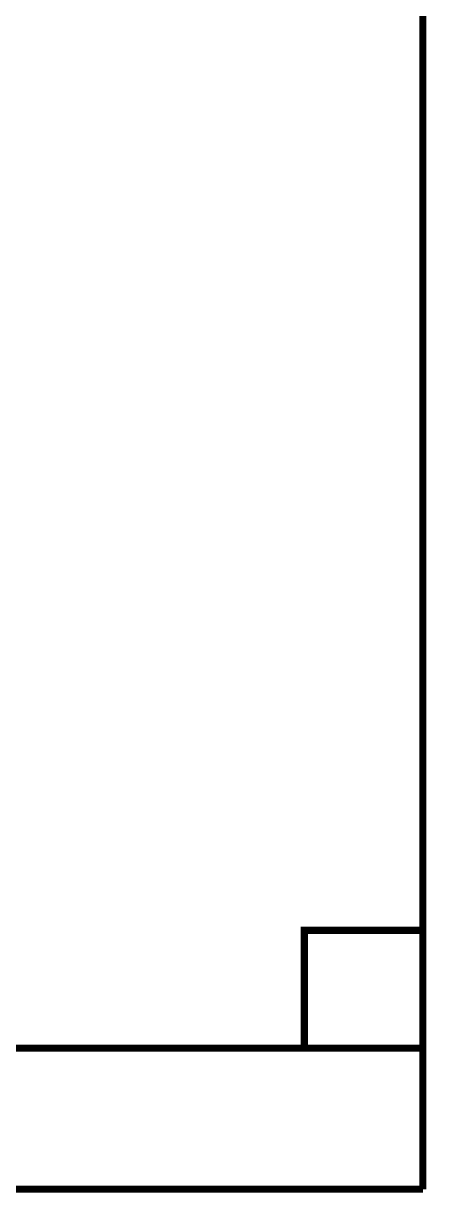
# Model space of a CAD drawing. Header units: millimetres. Extents: x 0 to 460473, y -68369 to 85219.
# Drawn here: x 240267 to 247174, y -16312 to 3731 of the extents above; entities that cross this region are included whole.
import ezdxf

# ---------------------------------------------------------------- set-up
doc = ezdxf.new("R2010")
doc.units = ezdxf.units.MM
doc.header["$LTSCALE"] = 50

msp = doc.modelspace()

# ---------------------------------------------------------------- linework, layer by layer
at = {"color": 32, "true_color": 0xcd6928, "const_width": 121.76646086}
for points in [[(247109.79174443, -16237.5807929), (247109.79174443, 16417.52961832)], [(245080.32013487, -13832.55026626), (245080.32013487, -11803.10925197), (247109.76114917, -11803.10925197)], [(209457.4144747, -13819.45805374), (247109.79174443, -13819.45805374)], [(209457.67353373, -16237.5807929), (247109.79174443, -16237.5807929)], [(209457.67353373, -16237.5807929), (247113.29016125, -16237.5807929)], [(245083.78795642, -16250.67300542), (245083.78795642, -16237.5807929)]]:
    msp.add_lwpolyline(points, dxfattribs=at)

doc.saveas('drawing.dxf')
